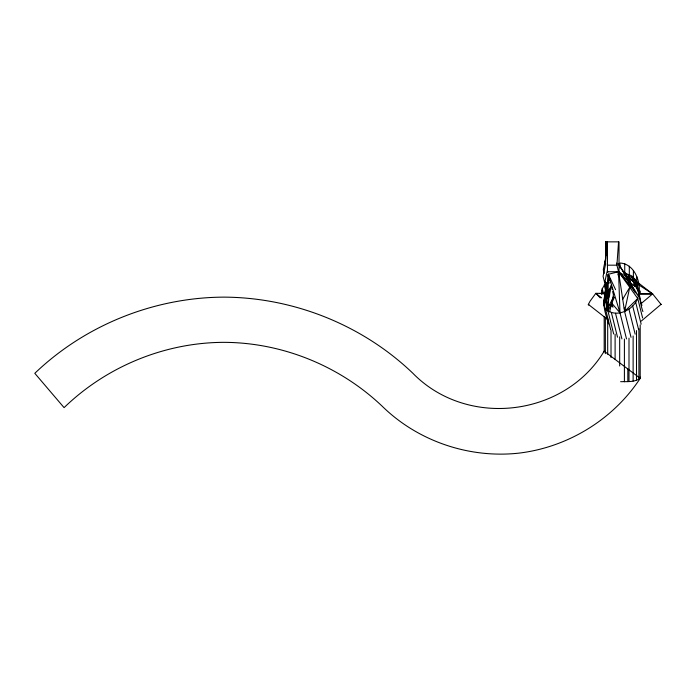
<?xml version="1.0" encoding="UTF-8"?>
<svg xmlns="http://www.w3.org/2000/svg" width="696" height="696" viewBox="0 0 696 696"><rect width="100%" height="100%" fill="white"/><g stroke="black" fill="none" stroke-linecap="round" stroke-linejoin="round"><path stroke-width="1.04" d="M613.742 296.757L606.677 309.85L605.546 295.904L605.668 282.141M613.681 333.984L607.956 311.086L608.321 274.294L618.553 271.736L652.613 293.886L661.2 304.578L660.817 304.274M606.294 293.425L595.82 293.32L590.086 301.168L588.346 304.387L588.337 304.987L588.92 304.831M609.618 295.469L609.74 289.04C599.813 298.854 605.033 312.46 608.548 323.875M604.224 351.219L640.233 378.32C613.254 419.523 567.762 447.302 518.92 453.131C469.991 458.533 419.366 441.76 383.731 407.708C341.249 366.531 283.081 342.519 223.868 342.345C164.691 342.519 106.549 366.496 64.084 407.639L34.8 373.317C85.199 325.006 154.103 297.444 223.868 297.131C293.59 297.453 362.468 324.971 412.85 373.247C466.746 428.414 564.247 417.156 604.18 351.184M620.615 381.695C627.105 381.512 634.708 382.356 640.19 378.293L640.233 377.145M606.999 241.86L605.355 265.176L603.067 276.303L604.702 282.863L609.957 282.863M618.553 241.86L616.908 265.176L619.301 274.737M606.303 298.549L608.321 274.294L615.586 289.693M610.618 329.434L605.407 308.615L603.937 305.44L605.938 289.632M608.861 300.002L605.546 295.904L605.816 293.842M606.816 283.124L603.641 301.768L604.433 304.926M607.991 276.26L608.321 274.294L619.988 312.843L626.513 338.943M604.772 293.642L605.494 289.693M604.702 282.863L606.999 271.736L619.022 271.736L619.022 241.86L605.572 241.86L605.572 258.616L603.284 269.674L604.224 273.424M609.67 311.878L613.646 293.921M617.848 274.903L618.553 271.736C624.086 277.913 630.454 282.872 636.875 287.752C639.946 295.269 640.12 303.83 642.895 311.59M606.077 282.628L602.24 288.683L601.501 294.434M605.407 308.615C616.256 319.786 636.883 308.659 638.641 294.599M604.859 298.158L606.129 293.521M607.947 305.84L606.677 309.85L605.746 282.158M603.937 305.44L611.071 285.282L606.677 309.85L609.07 304.735M607.956 311.086L614.394 297.392M622.711 299.21L629.732 287.335L624.564 311.416L631.037 337.325M611.74 303.16L619.988 312.843L618.553 271.736L637.753 298.514L624.564 311.416L618.553 271.736L638.345 295.904L618.344 263.949M641.207 303.526L652.613 293.886L623.077 271.153L630.776 286.752M641.277 321.065L661.07 304.335M639.633 294.069L652.613 293.886L638.919 293.747M607.208 265.176L616.908 265.176L616.76 263.053M599.926 293.451L606.094 293.66M624.738 263.619L624.738 274.92C632.612 277.991 636.883 286.004 639.05 293.729C640.816 281.341 634.334 263.784 620.005 263.018L620.005 267.916M624.495 273.928C640.398 274.12 637.623 295.2 641.964 305.405M601.649 297.871L595.82 293.32L600.213 297.914M588.346 304.387L607.599 319.438M610.174 304.543L613.019 307.188L611.419 303.16M618.613 263.984L630.889 283.69L634.752 292.033M624.216 307.98L625.582 310.868M605.807 289.04L609.017 297.105M634.856 279.183L637.153 288.344M634.587 278.583L637.562 290.476M632.038 276.112L634.639 286.517M637.753 298.514L642.617 317.985M635.726 302.412L641.155 324.153M628.601 274.529L631.115 284.586M632.707 306.014L638.615 329.669M628.897 309.094L635.161 334.158M605.798 264.202L605.042 261.174L605.085 264.428M607.312 270.257L607.817 272.275M608.321 274.294L610.07 281.288M611.593 287.361L612.106 289.432M612.628 291.502L613.402 294.608M615.499 313.27L621.911 338.9M611.393 312.669L617.526 337.212M604.267 284.786L605.972 291.615M602.24 288.683L603.484 293.642M601.918 290.101L602.936 294.182M605.572 241.86L606.538 255.632M605.189 264.341L605.042 261.174L605.155 264.602M605.346 281.793L605.546 295.904M640.233 291.024L640.233 293.06M640.19 324.893L640.19 378.293M638.919 328.599L638.919 379.372M636.71 276.451L636.71 287.1M636.509 330.565L636.509 380.32M633.395 270.57L633.395 278.374M633.125 335.985L633.125 381.06M629.306 266.194L629.306 275.242M629.001 338.152L629.001 381.556M627.827 368.984L627.827 381.608M624.408 339.065L624.408 381.765M619.675 336.855L619.675 365.983M615.107 334.124L615.107 359.406M611.018 330L611.018 357.587M607.695 318.664L607.695 354.194M607.469 241.86L607.469 271.736M605.494 282.532L605.494 284.577M605.363 318.142L605.363 353.638M604.18 316.637L604.18 351.906"/></g></svg>
